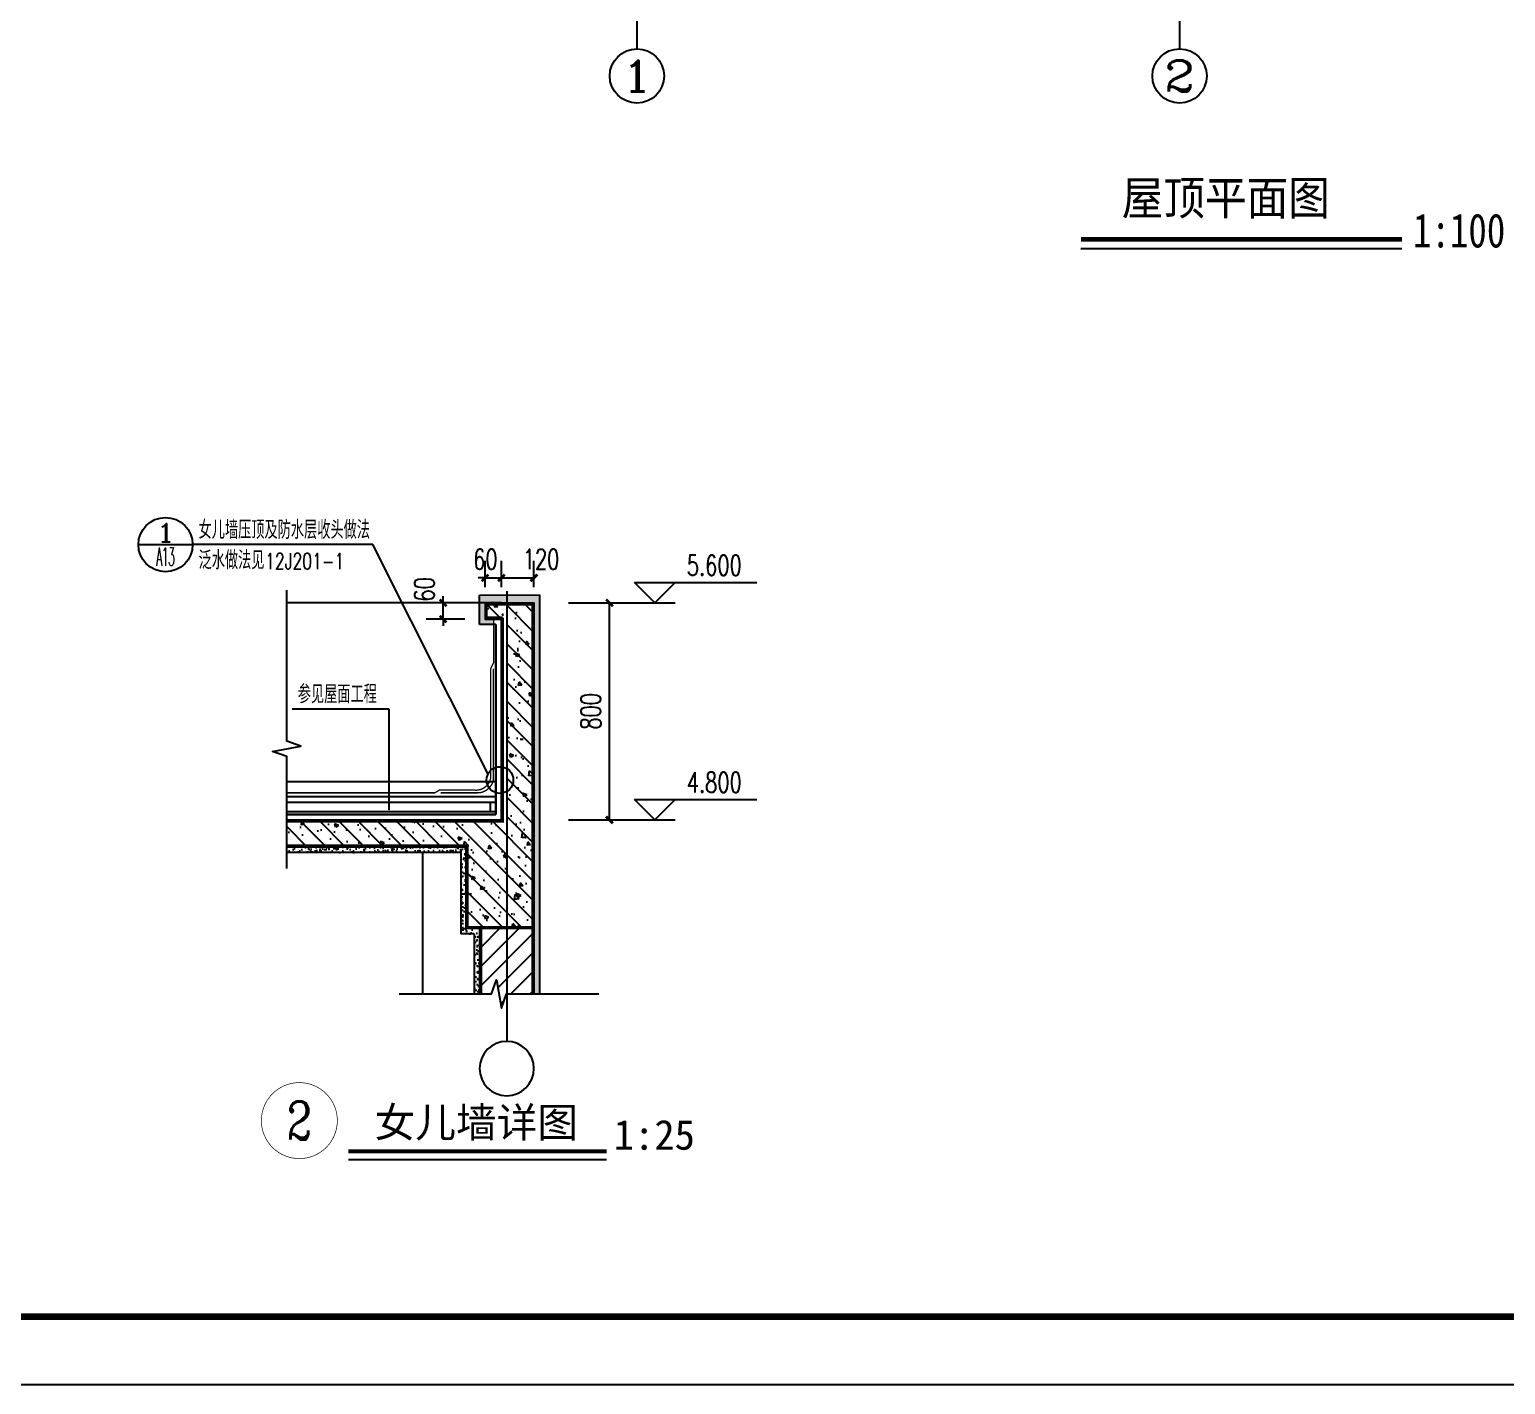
# Model space of a CAD drawing. Extents: x 4924227 to 5052693, y -485691 to -238224.
# Drawn here: x 4997675 to 5019435, y -422737 to -402772 of the extents above; entities that cross this region are included whole.
import ezdxf
from ezdxf.enums import TextEntityAlignment as Align

# ---------------------------------------------------------------- set-up
doc = ezdxf.new("R2010")
doc.units = 0
doc.header["$LTSCALE"] = 1000
doc.header["$MEASUREMENT"] = 0
doc.layers.get('0').update_dxf_attribs({"linetype": 'CONTINUOUS'})
doc.layers.get('Defpoints').update_dxf_attribs({"linetype": 'CONTINUOUS'})
for name, color, linetype in [('AXIS', 3, 'CONTINUOUS'), ('AXIS_TEXT', 7, 'CONTINUOUS'), ('DIM_IDEN', 3, 'CONTINUOUS'), ('DIM_SYMB', 3, 'CONTINUOUS'), ('DOTE', 252, 'CONTINUOUS'), ('DYTC', 42, 'CONTINUOUS'), ('PUB_DIM', 3, 'CONTINUOUS'), ('PUB_TEXT', 7, 'CONTINUOUS'), ('PUB_TITLE', 4, 'CONTINUOUS'), ('S_SURFACE', 6, 'CONTINUOUS'), ('WALL', 2, 'CONTINUOUS'), ('图名', 15, 'CONTINUOUS'), ('填充', 251, 'CONTINUOUS'), ('防水', 3, 'CONTINUOUS')]:
    doc.layers.add(name, color=color, linetype=linetype)
doc.styles.add('-宋体', font='', dxfattribs={"width": 0.8})
doc.styles.add('_TCH_AXIS', font='COMPLEX', dxfattribs={"bigfont": 'GBCBIG'})
doc.styles.add('_TCH_DIM', font='SIMPLEX', dxfattribs={"bigfont": 'GBCBIG'})
doc.styles.add('_TCH_DIM_T3', font='SIMPLEX', dxfattribs={"width": 0.705882, "bigfont": 'GBCBIG'})
doc.styles.add('_TCH_LABEL', font='COMPLEX', dxfattribs={"bigfont": 'GBCBIG'})
doc.styles.add('COMP', font='COMPLEX', dxfattribs={"bigfont": 'hztxt'})
doc.styles.add('COMPLEX', font='COMPLEX')
doc.styles.add('宋体', font='', dxfattribs={"width": 0.7})
doc.styles.get('-宋体').set_extended_font_data('SimSun')
doc.styles.get('宋体').set_extended_font_data('SimSun')
doc.dimstyles.new('_TCH_ARCH&&100', dxfattribs={"dimtxt": 297.5, "dimasz": 100, "dimexe": 250, "dimexo": 300, "dimgap": 126.25, "dimtad": 1, "dimdec": 0, "dimzin": 0, "dimdsep": 46, "dimtxsty": '_TCH_DIM_T3', "dimblk": 'ARCHTICK', "dimcen": 0.09, "dimclrt": 7, "dimazin": 2, "dimtfac": 1, "dimtdec": 0, "dimtix": 1, "dimtmove": 2, "dimatfit": 3, "dimfxl": 0, "dimtolj": 1, "dimtzin": 0, "dimarcsym": 0})

# ---------------------------------------------------------------- blocks, each defined once
blk = doc.blocks.new('_ArchTick')
at = {"color": 0, "linetype": 'ByBlock', "const_width": 0.4}
blk.add_lwpolyline([(-0.5, -0.5), (0.5, 0.5)], dxfattribs=at)
blk = doc.blocks.new('*D71')
at = {"layer": 'Defpoints', "color": 0}
for p in [(5003773, -411219), (5004392, -411219), (5004392, -411459)]:
    blk.add_point(p, dxfattribs=at)
at = {"layer": 'PUB_DIM', "color": 0, "lineweight": -2}
for p, q in [((5004092, -411219), (5003523, -411219)), ((5003773, -411219), (5003773, -411119)), ((5003773, -411459), (5003773, -411219)), ((5004092, -411459), (5003523, -411459)), ((5003773, -411459), (5003773, -411559))]:
    blk.add_line(p, q, dxfattribs=at)
at = {"layer": 'PUB_DIM', "color": 0, "lineweight": -2, "xscale": 100, "yscale": 100, "zscale": 100}
for p, rotation in [((5003773, -411219), 270), ((5003773, -411459), 90)]:
    blk.add_blockref('_ArchTick', p, dxfattribs=dict(at, rotation=rotation))
at = {"layer": 'PUB_DIM', "color": 7, "insert": (5003498, -411022), "char_height": 297.5, "attachment_point": 5, "rotation": 90, "style": '_TCH_DIM_T3'}
blk.add_mtext('\\A1;60', dxfattribs=at)
blk = doc.blocks.new('_AXISO')
blk.add_circle((0, 0), 0.5)
at = {"layer": 'AXIS_TEXT', "style": 'COMPLEX', "width": 1.041667}
blk.add_attdef('A', text='', height=0.56, dxfattribs=at).set_placement((-0.25, -0.28), (0.25, -0.28), align=Align.FIT)
blk = doc.blocks.new('*D26')
at = {"layer": 'Defpoints', "color": 0, "transparency": 16777216}
for p in [(5004632, -410852), (5004392, -411287), (5004632, -411287)]:
    blk.add_point(p, dxfattribs=at)
at = {"layer": 'PUB_DIM', "color": 0, "lineweight": -2, "transparency": 16777216}
for p, q in [((5004392, -410987), (5004392, -410602)), ((5004632, -410987), (5004632, -410602)), ((5004392, -410852), (5004292, -410852)), ((5004392, -410852), (5004632, -410852)), ((5004632, -410852), (5004732, -410852))]:
    blk.add_line(p, q, dxfattribs=at)
at = {"layer": 'PUB_DIM', "color": 0, "lineweight": -2, "transparency": 16777216, "xscale": 100, "yscale": 100, "zscale": 100}
blk.add_blockref('_ArchTick', (5004392, -410852), dxfattribs=at)
at = {"layer": 'PUB_DIM', "color": 0, "lineweight": -2, "transparency": 16777216, "xscale": 100, "yscale": 100, "zscale": 100, "rotation": 180}
blk.add_blockref('_ArchTick', (5004632, -410852), dxfattribs=at)
at = {"layer": 'PUB_DIM', "color": 7, "transparency": 16777216, "insert": (5004397, -410577), "char_height": 297.5, "attachment_point": 5, "style": '_TCH_DIM_T3'}
blk.add_mtext('\\A1;60', dxfattribs=at)
blk = doc.blocks.new('*D25')
at = {"layer": 'Defpoints', "color": 0, "transparency": 16777216}
for p in [(5005112, -410852), (5004632, -411287), (5005112, -411287)]:
    blk.add_point(p, dxfattribs=at)
at = {"layer": 'PUB_DIM', "color": 0, "lineweight": -2, "transparency": 16777216}
for p, q in [((5004632, -410987), (5004632, -410602)), ((5005112, -410987), (5005112, -410602)), ((5004632, -410852), (5005112, -410852))]:
    blk.add_line(p, q, dxfattribs=at)
at = {"layer": 'PUB_DIM', "color": 0, "lineweight": -2, "transparency": 16777216, "xscale": 100, "yscale": 100, "zscale": 100, "rotation": 180}
blk.add_blockref('_ArchTick', (5004632, -410852), dxfattribs=at)
at = {"layer": 'PUB_DIM', "color": 0, "lineweight": -2, "transparency": 16777216, "xscale": 100, "yscale": 100, "zscale": 100}
blk.add_blockref('_ArchTick', (5005112, -410852), dxfattribs=at)
at = {"layer": 'PUB_DIM', "color": 7, "transparency": 16777216, "insert": (5005217, -410577), "char_height": 297.5, "attachment_point": 5, "style": '_TCH_DIM_T3'}
blk.add_mtext('\\A1;120', dxfattribs=at)
blk = doc.blocks.new('*D24')
at = {"layer": 'Defpoints', "color": 0, "transparency": 16777216}
for p in [(5005320, -411219), (5006225, -411219), (5005320, -414419)]:
    blk.add_point(p, dxfattribs=at)
at = {"layer": 'PUB_DIM', "color": 0, "lineweight": -2, "transparency": 16777216}
for p, q in [((5005620, -411219), (5006475, -411219)), ((5006225, -414419), (5006225, -411219)), ((5005620, -414419), (5006475, -414419))]:
    blk.add_line(p, q, dxfattribs=at)
at = {"layer": 'PUB_DIM', "color": 0, "lineweight": -2, "transparency": 16777216, "xscale": 100, "yscale": 100, "zscale": 100}
for p, rotation in [((5006225, -411219), 90), ((5006225, -414419), 270)]:
    blk.add_blockref('_ArchTick', p, dxfattribs=dict(at, rotation=rotation))
at = {"layer": 'PUB_DIM', "color": 7, "transparency": 16777216, "insert": (5005950, -412819), "char_height": 297.5, "attachment_point": 5, "rotation": 90, "style": '_TCH_DIM_T3'}
blk.add_mtext('\\A1;800', dxfattribs=at)
blk = doc.blocks.new('_INDEX')
blk.add_line((-0.5, 0), (0.5, 0))
blk.add_circle((0, 0), 0.5)
at = {"style": 'COMP'}
for tag, width, p, p2 in [('1', 2.333333, (-0.17, 0.05), (0.17, 0.05)), ('-', 1.166667, (-0.17, -0.39), (0.17, -0.39))]:
    blk.add_attdef(tag, text='', height=0.34, dxfattribs=dict(at, width=width)).set_placement(p, p2, align=Align.FIT)

msp = doc.modelspace()

# ---------------------------------------------------------------- hatches: boundary and pattern name
at = {"layer": 'DYTC'}
h = msp.add_hatch(dxfattribs=at)
h.set_pattern_fill('AR-SAND', color=256, scale=40, style=0)
h.set_pattern_definition([(37.5, (-65726.65, 132861.394), (-3.2000626, 97.8826475), [0, -77.216, 0, -86.36, 0, -82.55]), (7.5, (-65726.65, 132861.4), (89.9046566, 143.36502), [0, -41.656, 0, -69.596, 0, -26.67]), (327.5, (-65789.13, 132861.394), (158.198474, 0.287437), [0, -25.4, 0, -91.44, 0, -119.38]), (317.5, (-65789.13, 132861.4), (152.7112905, 44.5858647), [0, -12.7, 0, -59.944, 0, -68.58])])
h.paths.add_polyline_path([(5005199.8, -411099.6), (5004711.8, -411104.3), (5004711.8, -411219.5), (5005111.8, -411219.5), (5005111.8, -415619.5), (5005111.8, -416983), (5005199.8, -416983)])
h.paths.add_polyline_path([(5004711.8, -411104.3), (5004311.8, -411108.1), (5004311.8, -411219.5), (5004551.8, -411219.5), (5004631.8, -411219.5), (5004711.8, -411219.5)])
h.paths.add_polyline_path([(5004391.8, -411219.5), (5004311.8, -411219.5), (5004311.8, -411539.5), (5004519, -411539.5), (5004519, -411459.5), (5004391.8, -411459.5)])
h = msp.add_hatch(dxfattribs=at)
h.set_pattern_fill('AR-SAND', color=256, scale=40, style=0)
h.set_pattern_definition([(37.5, (4999586.465, -419780.23), (-3.2001, 97.88265), [0, -77.216, 0, -86.36, 0, -82.55]), (7.5, (4999586.46, -419780.23), (89.9047, 143.365), [0, -41.656, 0, -69.596, 0, -26.67]), (327.5, (4999523.98, -419780.23), (158.1985, 0.2874), [0, -25.4, 0, -91.44, 0, -119.38]), (317.5, (4999523.98, -419780.23), (152.7113, 44.5859), [0, -12.7, 0, -59.944, 0, -68.58])])
h.paths.add_polyline_path([(5004031.8, -416019.5), (5004111.8, -416019.5), (5004111.8, -414819.5), (5001466.6, -414819.5), (5001466.6, -414899.5), (5004031.8, -414899.5)])
h.paths.add_polyline_path([(5004031.8, -416099.5), (5004231.8, -416099.5), (5004231.8, -416019.5), (5004031.8, -416019.5)])
h.paths.add_polyline_path([(5004231.8, -416983), (5004311.8, -416983), (5004311.8, -416019.5), (5004231.8, -416019.5)])
at = {"layer": '填充'}
h = msp.add_hatch(dxfattribs=at)
h.set_pattern_fill('钢筋混凝土', color=256, scale=80, style=0)
h.set_pattern_definition([(135, (7328634.87, 331400.75), (141.421356, 141.421356), []), (130, (7328634.87, 331400.75), (-573.80815, -50.20171), [60, -660]), (185, (7328634.9, 331400.75), (111.00107, 601.7537), [48, -528]), (79.5486, (7328587.06, 331396.57), (-462.8075, 551.55163), [50.99215, -560.91369]), (133.8158, (7328634.9, 331560.75), (-853.79284, -132.41521), [90, -990]), (83.3644, (7328563.7, 331549.7), (-747.73016, 779.2943), [76.48823, -841.3704]), (188.8158, (7328634.9, 331560.75), (-747.72956, 779.29488), [72, -792]), (159, (7328554.87, 331520.75), (-477.52564, -322.09511), [60, -660]), (214, (7328554.9, 331520.75), (-194.65227, 580.12004), [48, -528]), (108.5486, (7328515.1, 331493.9), (-672.1781, 258.0244), [50.99215, -560.91369]), (142.5, (7328634.87, 331400.75), (-9.727884, 266.315083), [0, -521.6, 0, -536, 0, -530]), (172.5, (7328634.87, 331400.75), (-210.45563, 315.52937), [0, -305.6, 0, -509.6, 0, -202]), (212.5, (7328813.27, 331400.75), (-427.057949, -18.043897), [0, -200, 0, -624, 0, -828]), (222.5, (7328893.27, 331400.75), (-466.548935, 80.083986), [0, -260, 0, -414.4, 0, -588])])
h.paths.add_polyline_path([(5004611.8, -416019.5), (5004111.8, -416019.5), (5004111.8, -414819.5), (5001466.6, -414819.5), (5001466.6, -414419.5), (5004611.8, -414419.5)])
edge = h.paths.add_edge_path(flags=17)
edge.add_arc((5004691.3, -413830.7), 196.5, 0, 84.02914, ccw=False)
edge.add_arc((5004691.3, -413830.7), 196.5, 275.97086, 360, ccw=False)
edge.add_line((5004711.8, -414026.2), (5004711.8, -413635.2))
edge = h.paths.add_edge_path()
edge.add_line((5004711.8, -412149), (5004711.8, -411219.5))
edge.add_line((5004711.8, -411219.5), (5005111.8, -411219.5))
edge.add_line((5005111.8, -411219.5), (5005111.8, -416019.5))
edge.add_line((5005111.8, -416019.5), (5004611.8, -416019.5))
edge.add_line((5004611.8, -416019.5), (5004611.8, -414419.5))
edge.add_line((5004611.8, -414419.5), (5004711.8, -414419.5))
edge.add_line((5004711.8, -414419.5), (5004711.8, -414026.2))
edge.add_arc((5004691.3, -413830.7), 196.5, 275.97086, 444.02914)
edge.add_line((5004711.8, -413635.2), (5004711.8, -412539.9))
edge.add_arc((5004691.3, -412344.4), 196.5, 275.97086, 444.02914)
edge = h.paths.add_edge_path(flags=17)
edge.add_line((5004711.8, -412539.9), (5004711.8, -412149))
edge.add_arc((5004691.3, -412344.4), 196.5, -84.02914, 84.02914, ccw=False)
h.paths.add_polyline_path([(5004391.8, -411459.5), (5004651.8, -411439.5), (5004711.8, -411219.5), (5004391.8, -411219.5)])
h = msp.add_hatch(dxfattribs=at)
h.set_pattern_fill('普通砖', color=256, scale=80, style=0)
h.set_pattern_definition([(45, (-65726.65, 132605), (-141.421413, 141.421413), [])])
h.paths.add_polyline_path([(5004331.8, -416019.5), (5004331.8, -416983), (5004484.5, -416983), (5004560.9, -416773), (5004635, -417193), (5004709.5, -416983), (5005091.8, -416983), (5005091.8, -416019.5)])

# ---------------------------------------------------------------- linework, layer by layer
at = {"layer": 'AXIS', "color": 0}
for p, q in [((5006629.9, -399056.3), (5006629.9, -403056.3)), ((5014629.9, -399056.3), (5014629.9, -403056.3))]:
    msp.add_line(p, q, dxfattribs=at)
at = {"layer": 'DIM_IDEN', "const_width": 10}
msp.add_lwpolyline([(5002213.6, -418849.3, 1), (5001093.6, -418849.3, 1)], format="xyb", close=True, dxfattribs=at)
at = {"layer": 'DIM_SYMB', "color": 0}
for points in [[(5001466.6, -415135), (5001466.6, -413484.5), (5001256.6, -413408), (5001676.6, -413334), (5001466.6, -413259.5), (5001466.6, -411035)], [(5003127.3, -416983), (5004484.5, -416983), (5004560.9, -416773), (5004635, -417193), (5004709.5, -416983), (5006066.6, -416983)]]:
    msp.add_lwpolyline(points, dxfattribs=at)
at = {"layer": 'DOTE'}
msp.add_line((5004711.8, -411045.3), (5004711.8, -417681.8), dxfattribs=at)
at = {"layer": 'PUB_DIM'}
for p, q in [((5002734.8, -410361.9), (5000083.2, -410361.9)), ((5004434.8, -413744.5), (5002734.8, -410361.9)), ((5006596, -410919.5), (5008396, -410919.5)), ((5006896, -411219.5), (5006596, -410919.5)), ((5006896, -411219.5), (5007196, -410919.5)), ((5005675.3, -411219.5), (5007196, -411219.5)), ((5002978.2, -412784.5), (5001546.2, -412784.5)), ((5002978.2, -414269.3), (5002978.2, -412784.5)), ((5006596, -414119.5), (5008396, -414119.5)), ((5006896, -414419.5), (5006596, -414119.5)), ((5006896, -414419.5), (5007196, -414119.5)), ((5005675.3, -414419.5), (5007196, -414419.5))]:
    msp.add_line(p, q, dxfattribs=at)
at = {"layer": 'PUB_DIM', "const_width": 8}
for points in [[(5004436.5, -413748.1, 1), (5004433, -413740.9, 1)], [(5002978.2, -414273.3, 1), (5002978.2, -414265.3, 1)]]:
    msp.add_lwpolyline(points, format="xyb", close=True, dxfattribs=at)
at = {"layer": 'PUB_DIM'}
msp.add_circle((5004611.3, -413830.7), 196.5, dxfattribs=at)
at = {"layer": 'PUB_TEXT', "const_width": 56}
msp.add_lwpolyline([(5002377.6, -419301.7), (5006183.2, -419301.7)], dxfattribs=at)
at = {"layer": 'PUB_TEXT'}
msp.add_lwpolyline([(5002377.6, -419421.7), (5006183.2, -419421.7)], dxfattribs=at)
at = {"layer": 'PUB_TITLE', "color": 4}
msp.add_lwpolyline([(4957451.5, -422737.3), (5041551.5, -422737.3), (5041551.5, -363337.3), (4957451.5, -363337.3)], close=True, dxfattribs=at)
at = {"layer": 'PUB_TITLE', "color": 4, "const_width": 100}
msp.add_lwpolyline([(4959951.5, -421737.3), (5040551.5, -421737.3), (5040551.5, -364337.3), (4959951.5, -364337.3)], close=True, dxfattribs=at)
at = {"layer": 'S_SURFACE'}
for p, q in [((5004311.8, -411108.1), (5005199.8, -411099.6)), ((5004311.8, -411539.5), (5004311.8, -411108.1)), ((5005199.8, -416983), (5005199.8, -411099.6)), ((5004551.8, -411539.5), (5004311.8, -411539.5)), ((5004551.8, -414339.5), (5004551.8, -411539.5)), ((5004551.8, -411539.5), (5004551.8, -414339.5)), ((5004534.5, -413859.5), (5001466.6, -413859.5)), ((5004551.8, -414079.5), (5001466.6, -414079.5)), ((5004551.8, -414159.5), (5001466.6, -414159.5)), ((5004551.8, -414299.5), (5001466.6, -414299.5)), ((5004471.8, -414299.5), (5004471.8, -414159.5)), ((5001466.6, -414339.5), (5004551.8, -414339.5)), ((5004551.8, -414339.5), (5001466.6, -414339.5)), ((5001466.6, -414339.5), (5004551.8, -414339.5)), ((5001466.6, -414339.5), (5004551.8, -414339.5)), ((5004031.8, -414899.5), (5001466.6, -414899.5)), ((5004031.8, -414899.5), (5004031.8, -416099.5)), ((5004231.8, -416099.5), (5004031.8, -416099.5)), ((5004231.8, -416099.5), (5004231.8, -416983))]:
    msp.add_line(p, q, dxfattribs=at)
at = {"layer": 'WALL'}
for p, q in [((5004311.8, -416019.5), (5004311.8, -416983)), ((5005111.8, -416019.5), (5005111.8, -416983))]:
    msp.add_line(p, q, dxfattribs=at)
at = {"layer": 'WALL', "const_width": 40}
for points in [[(5004631.8, -411239.5), (5005091.8, -411239.5), (5005091.8, -415999.5), (5004131.8, -415999.5), (5004131.8, -414799.5), (5001466.6, -414799.5)], [(5004631.8, -411239.5), (5004411.8, -411239.5), (5004411.8, -411439.5), (5004651.8, -411439.5)], [(5001466.6, -414439.5), (5004651.8, -414439.5), (5004651.8, -411439.5)], [(5004331.8, -416019.5), (5004331.8, -416983)], [(5005091.8, -416019.5), (5005091.8, -416983)]]:
    msp.add_lwpolyline(points, dxfattribs=at)
at = {"layer": 'WALL'}
for points in [[(5004631.8, -411219.5), (5005111.8, -411219.5), (5005111.8, -416019.5), (5004111.8, -416019.5), (5004111.8, -414819.5), (5001466.6, -414819.5)], [(5004631.8, -411219.5), (5004391.8, -411219.5), (5004391.8, -411459.5), (5004631.8, -411459.5)], [(5001466.6, -414419.5), (5004631.8, -414419.5), (5004631.8, -411459.5), (5004631.8, -411459.5)]]:
    msp.add_lwpolyline(points, dxfattribs=at)
at = {"layer": '图名'}
msp.add_line((5013175.2, -405996.1), (5017907.9, -405996.1), dxfattribs=at)
at = {"layer": '图名', "const_width": 70}
msp.add_lwpolyline([(5013175.2, -405862.9), (5017907.9, -405862.9)], dxfattribs=at)
at = {"layer": '填充'}
for p, q in [((5004551.8, -411219.5), (5001466.6, -411219.5)), ((5003467.8, -414899.5), (5003467.8, -416983))]:
    msp.add_line(p, q, dxfattribs=at)
at = {"layer": '防水', "const_width": 20, "elevation": 0}
msp.add_lwpolyline([(5004474.8, -412186.3), (5004519, -412097.3), (5004519, -411459.5)], dxfattribs=at)
for points in [[(5004474.8, -412186.3), (5004474.8, -413799.5, -0.3905243), (5004234.8, -413979.5), (5003715.9, -413979.5), (5003651.1, -414019.5), (5001466.6, -414019.5)], [(5004514.8, -412191.6), (5004514.8, -413819.5, -0.3750113), (5004274.8, -414019.5), (5003736.9, -414019.5)]]:
    msp.add_lwpolyline(points, format="xyb", dxfattribs=at)

# ---------------------------------------------------------------- block references
at = {"layer": 'AXIS', "color": 0}
ref = msp.add_blockref('_AXISO', (5006629.9, -403456.3), dxfattribs=dict(at, xscale=800, yscale=800, zscale=800))
ref.add_attrib('A', '1', dxfattribs={"layer": 'AXIS_TEXT', "color": 0, "height": 452.5, "style": '_TCH_AXIS', "width": 2.333333}).set_placement((5006403.6, -403682.5), (5006856.2, -403682.5), align=Align.FIT)
ref = msp.add_blockref('_AXISO', (5014629.9, -403456.3), dxfattribs=dict(at, xscale=800, yscale=800, zscale=800))
ref.add_attrib('A', '2', dxfattribs={"layer": 'AXIS_TEXT', "color": 0, "height": 452.5, "style": '_TCH_AXIS', "width": 1.5}).set_placement((5014403.6, -403682.5), (5014856.2, -403682.5), align=Align.FIT)
at = {"layer": 'AXIS', "xscale": -800, "yscale": 800, "zscale": 800}
msp.add_blockref('_AXISO', (5004711.8, -418081.8), dxfattribs=at)
at = {"layer": 'PUB_DIM'}
ref = msp.add_blockref('_INDEX', (4999680.4, -410361.9), dxfattribs=dict(at, xscale=800, yscale=800, zscale=800))
ref.add_attrib('1', '1', dxfattribs={"layer": '0', "height": 272, "style": 'COMP', "width": 2.333333}).set_placement((4999544.4, -410321.9), (4999816.4, -410321.9), align=Align.FIT)
ref.add_attrib('-', 'A13', dxfattribs={"layer": '0', "height": 272, "style": 'COMP', "width": 0.42}).set_placement((4999544.4, -410673.9), (4999816.4, -410673.9), align=Align.FIT)

# ---------------------------------------------------------------- texts
at = {"layer": 'PUB_TEXT'}
for s, height, style, p in [('女儿墙压顶及防水层收头做法', 270.071, '_TCH_DIM', (5000167.2, -410277.9)), ('泛水做法见', 270.07, '_TCH_DIM', (5000167.2, -410725.9)), ('参见屋面工程', 270.07, '_TCH_DIM', (5001630.2, -412700.5)), ('女儿墙详图', 440, '-宋体', (5002762.2, -419095.3)), ('1:25', 440, '-宋体', (5006288.2, -419278.3))]:
    msp.add_text(s, height=height, dxfattribs=dict(at, style=style)).set_placement(p)
at = {"layer": 'PUB_TEXT', "style": '_TCH_DIM', "width": 0.705882}
for s, height, p in [('12J201-1', 238, (5001150.2, -410725.9)), ('5.600', 297.5, (5007366, -410814.5)), ('4.800', 297.5, (5007366, -414014.5))]:
    msp.add_text(s, height=height, dxfattribs=at).set_placement(p)
at = {"layer": 'PUB_TEXT', "style": '_TCH_LABEL'}
msp.add_text('2', height=559.1, dxfattribs=at).set_placement((5001467.2, -419128.9), (5001840, -419128.9), align=Align.FIT)
at = {"layer": '图名', "style": '宋体'}
for s, width, p in [('屋顶平面图', 0.9, (5013777.7, -405502.2)), ('1:100', 0.8, (5018071.7, -405983))]:
    msp.add_text(s, height=500, dxfattribs=dict(at, width=width)).set_placement(p)

# ---------------------------------------------------------------- dimensions: what is measured, and where the dimension line sits
at = {"layer": 'PUB_DIM'}
for base, p1, p2, angle, text, picture, middle in [((5004631.8, -410852.5), (5004391.8, -411287.2), (5004631.8, -411287.2), 360, '60', '*D26', (5004397.4, -410577.5)), ((5005111.8, -410852.5), (5004631.8, -411287.2), (5005111.8, -411287.2), 0, '120', '*D25', (5005217, -410577.5))]:
    dim = msp.add_linear_dim(base=base, p1=p1, p2=p2, angle=angle, text=text, dimstyle='_TCH_ARCH&&100', dxfattribs=at)
    dim.commit()
    dim.dimension.update_dxf_attribs({"geometry": picture, "text_midpoint": middle, "dimtype": 129})
at = {"layer": 'PUB_DIM', "color": 0}
dim = msp.add_linear_dim(base=(5003772.7, -411219.5), p1=(5004391.8, -411459.5), p2=(5004391.8, -411219.5), angle=90, text='60', dimstyle='_TCH_ARCH&&100', dxfattribs=at)
dim.commit()
dim.dimension.update_dxf_attribs({"geometry": '*D71', "text_midpoint": (5003497.7, -411021.8), "dimtype": 129})
at = {"layer": 'PUB_DIM'}
dim = msp.add_aligned_dim(p1=(5005319.8, -414419.5), p2=(5005319.8, -411219.5), distance=-905.5, text='800', dimstyle='_TCH_ARCH&&100', dxfattribs=at)
dim.commit()
dim.dimension.update_dxf_attribs({"geometry": '*D24', "text_midpoint": (5005950.3, -412819.5)})

doc.saveas('drawing.dxf')
